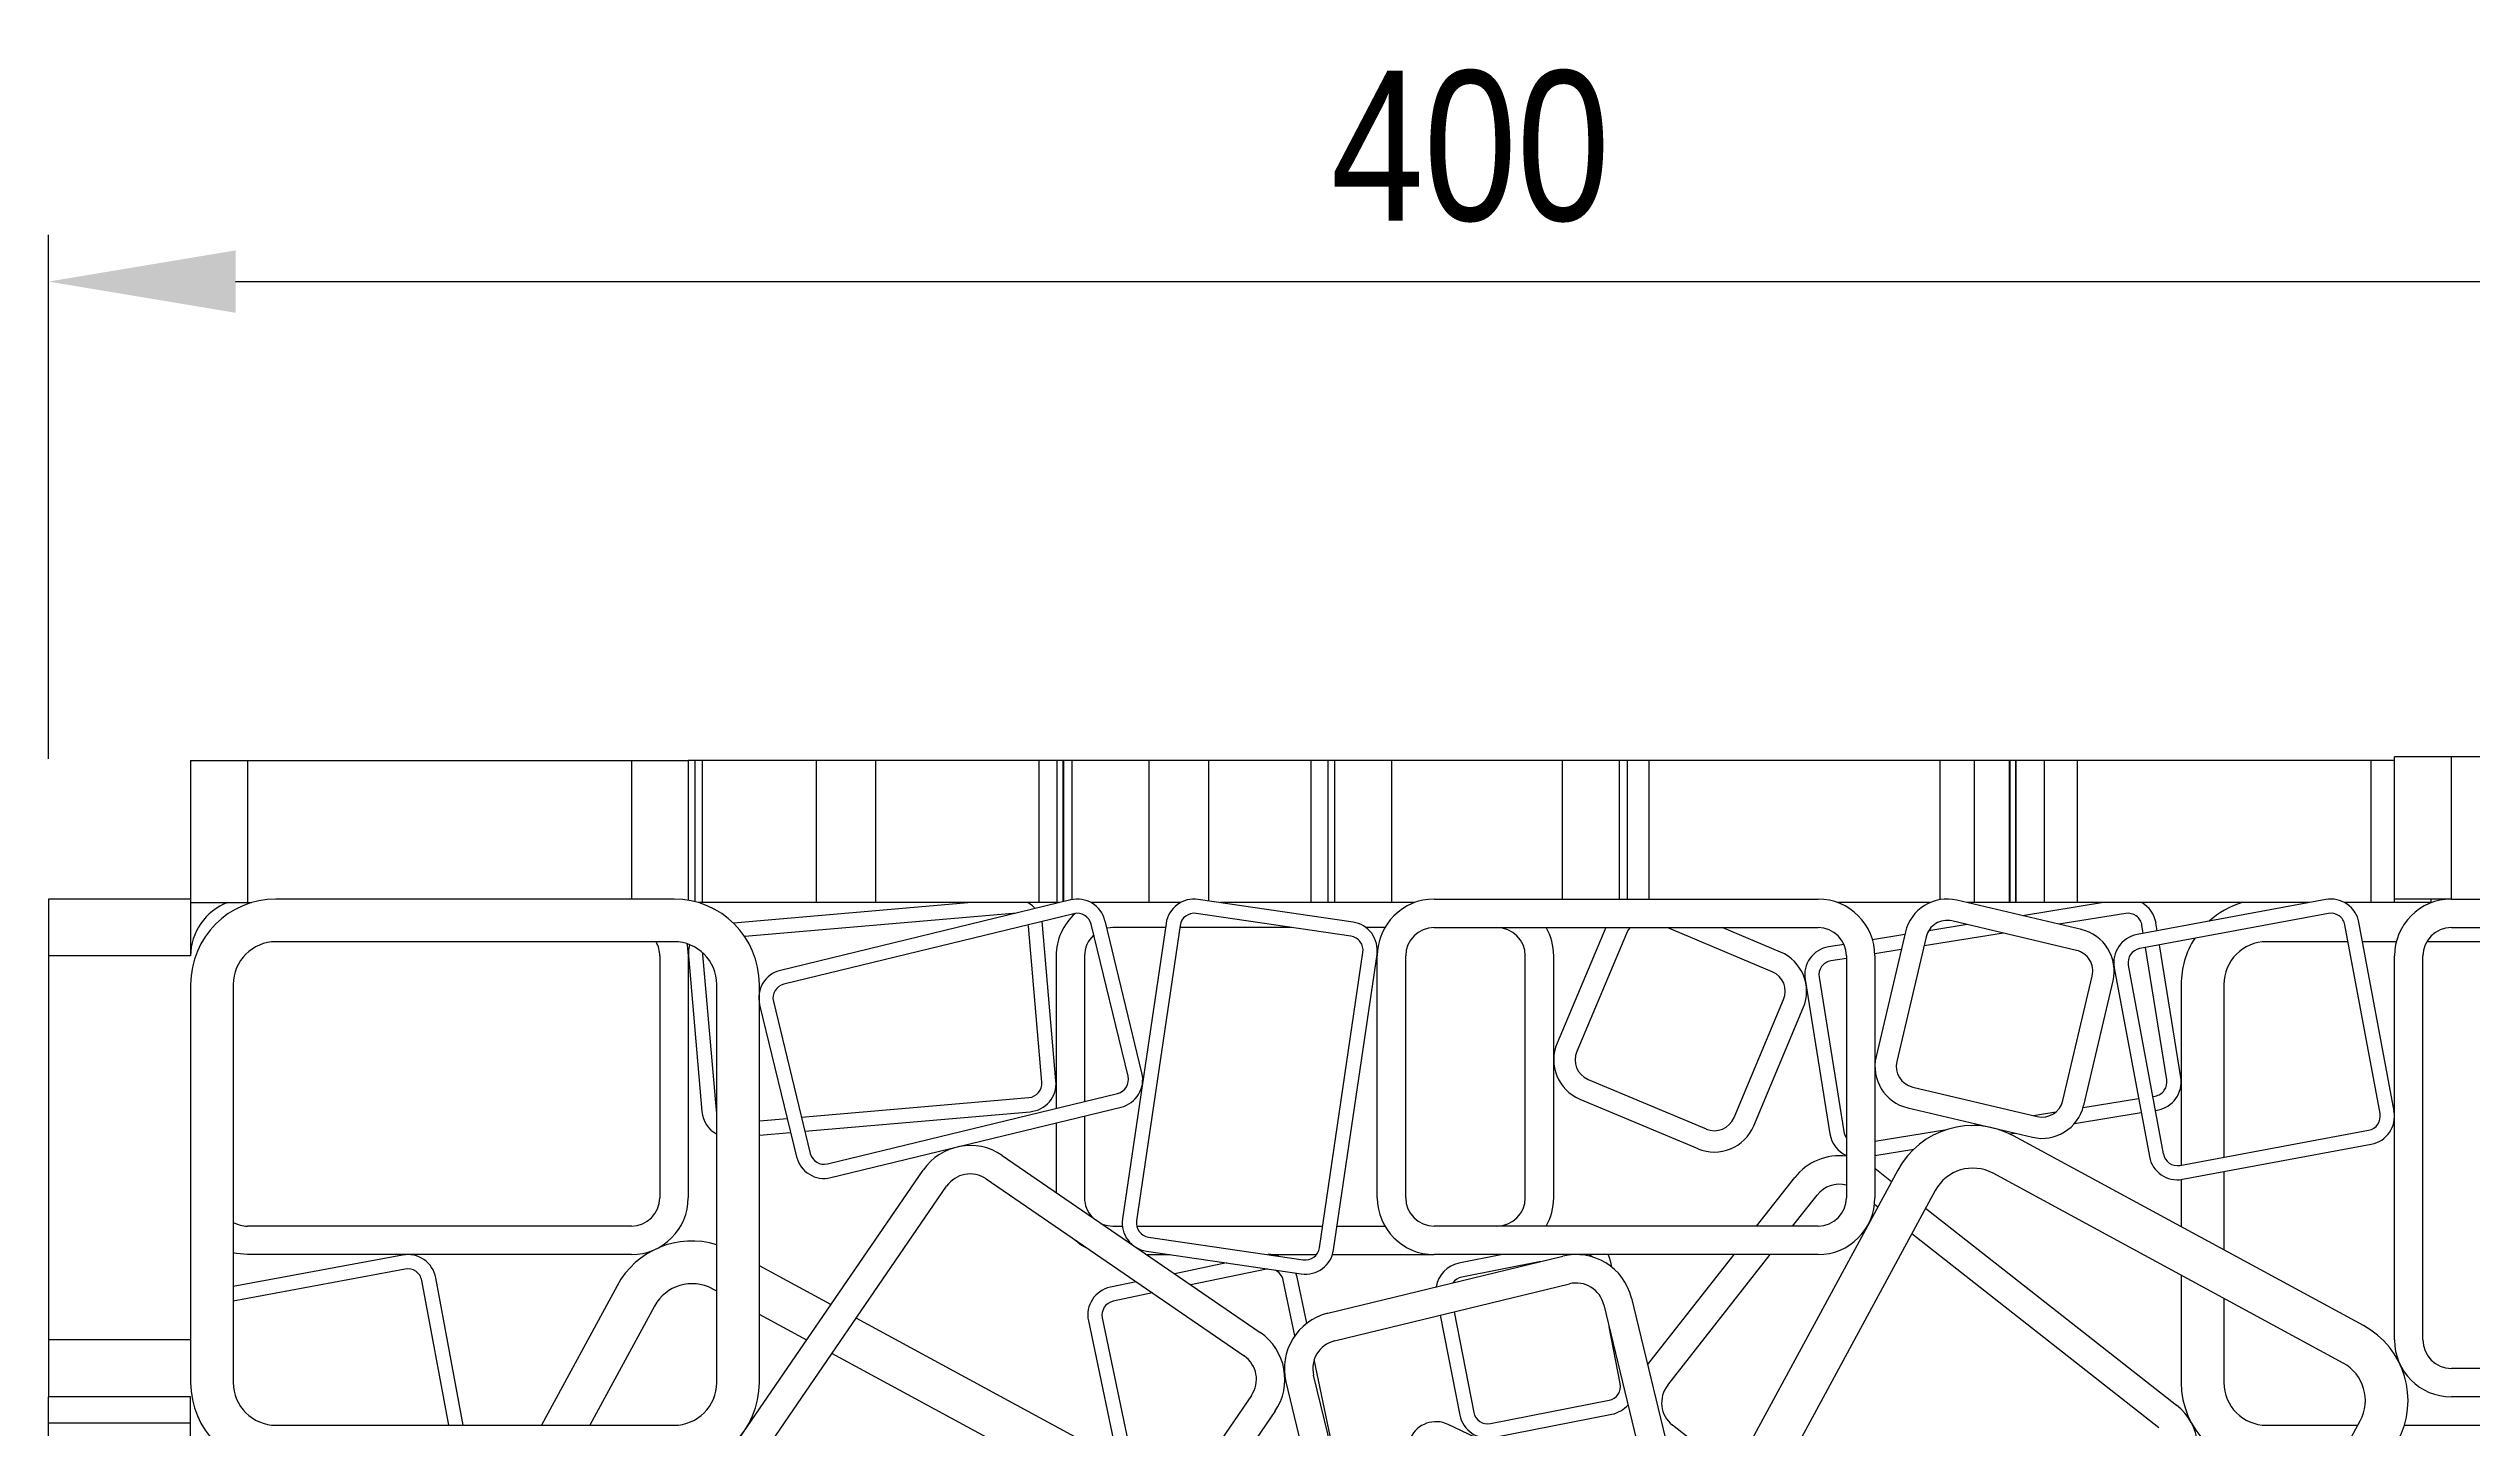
# Model space of a CAD drawing. Header units: millimetres. Extents: x 25115 to 31055, y 5999 to 10199.
# Drawn here: x 26022 to 26540, y 9208 to 9503 of the extents above; entities that cross this region are included whole.
import ezdxf

# ---------------------------------------------------------------- set-up
doc = ezdxf.new("R2010")
doc.units = ezdxf.units.MM
doc.header["$LTSCALE"] = 0.3
doc.linetypes.add('INCONTINUOUS', pattern=[200000.001, 200000, -0.001])
doc.layers.add('KOTY', color=3, linetype='INCONTINUOUS', lineweight=9)
doc.styles.add('SEACAD_Arial', font='arial.ttf', dxfattribs={"width": 0.8})
doc.dimstyles.new('ISO-25', dxfattribs={"dimtxt": 1.6, "dimasz": 2, "dimexe": 0.5, "dimexo": 1.5, "dimtad": 1, "dimdec": 0, "dimtxsty": 'SEACAD_Arial', "dimcen": 2, "dimadec": 0, "dimazin": 0, "dimtfac": 1, "dimtdec": 0, "dimtmove": 0, "dimatfit": 3, "dimfxl": 1, "dimarcsym": 0})

# ---------------------------------------------------------------- blocks, each defined once
blk = doc.blocks.new('*D180')
at = {"layer": 'Defpoints', "color": 0, "transparency": 16777216}
for p in [(26630.09, 9453.09), (26022.09, 9321.09), (26630.09, 9321.09)]:
    blk.add_point(p, dxfattribs=at)
at = {"layer": 'KOTY', "color": 0, "lineweight": -2, "transparency": 16777216}
for p, q in [((26022.09, 9351.09), (26022.09, 9463.09)), ((26630.09, 9351.09), (26630.09, 9463.09)), ((26062.09, 9453.09), (26590.09, 9453.09))]:
    blk.add_line(p, q, dxfattribs=at)
at = {"layer": 'KOTY', "color": 0, "transparency": 16777216}
for points in [[(26062.09, 9459.75), (26062.09, 9446.42), (26022.09, 9453.09)], [(26590.09, 9459.75), (26590.09, 9446.42), (26630.09, 9453.09)]]:
    blk.add_solid(points, dxfattribs=at)
at = {"layer": 'KOTY', "color": 0, "transparency": 16777216, "insert": (26326.09, 9481.92), "char_height": 32, "attachment_point": 5, "style": 'SEACAD_Arial'}
blk.add_mtext('400', dxfattribs=at)

msp = doc.modelspace()

# ---------------------------------------------------------------- linework, layer by layer
for p, q in [((26523.69, 9321.09), (26523.69, 9351.49)), ((26535.85, 9351.49), (26523.69, 9351.49)), ((26535.85, 9321.09), (26535.85, 9351.49)), ((26587.53, 9351.49), (26535.85, 9351.49)), ((26052.49, 9350.73), (26052.49, 9321.09)), ((26052.49, 9350.73), (26064.65, 9350.73)), ((26064.65, 9350.73), (26064.65, 9320.33)), ((26064.65, 9350.73), (26146.73, 9350.73)), ((26146.73, 9350.73), (26158.89, 9350.73)), ((26146.73, 9350.73), (26146.73, 9321.09)), ((26158.89, 9350.73), (26158.89, 9320.83)), ((26160.26, 9350.73), (26158.89, 9350.73)), ((26160.26, 9350.73), (26160.26, 9320.55)), ((26161.91, 9350.73), (26160.26, 9350.73)), ((26161.91, 9320.33), (26161.91, 9350.73)), ((26186.32, 9350.73), (26161.91, 9350.73)), ((26186.32, 9320.33), (26186.32, 9350.73)), ((26199.02, 9350.73), (26186.32, 9350.73)), ((26199.02, 9320.33), (26199.02, 9350.73)), ((26233.89, 9350.73), (26199.02, 9350.73)), ((26233.89, 9320.33), (26233.89, 9350.73)), ((26237.77, 9350.73), (26233.89, 9350.73)), ((26237.77, 9320.33), (26237.77, 9350.73)), ((26239.03, 9350.73), (26237.77, 9350.73)), ((26239.03, 9320.53), (26239.03, 9350.73)), ((26239.14, 9350.73), (26239.03, 9350.73)), ((26239.14, 9350.73), (26239.14, 9320.55)), ((26240.98, 9350.73), (26239.14, 9350.73)), ((26257.43, 9350.73), (26240.98, 9350.73)), ((26240.98, 9320.99), (26240.98, 9350.73)), ((26257.43, 9320.33), (26257.43, 9350.73)), ((26270.2, 9350.73), (26257.43, 9350.73)), ((26292.06, 9350.73), (26270.2, 9350.73)), ((26270.2, 9320.69), (26270.2, 9350.73)), ((26292.06, 9320.33), (26292.06, 9350.73)), ((26295.7, 9350.73), (26292.06, 9350.73)), ((26297.16, 9350.73), (26295.68, 9350.73)), ((26295.7, 9320.33), (26295.7, 9350.73)), ((26297.16, 9320.33), (26297.16, 9350.73)), ((26309.32, 9350.73), (26297.16, 9350.73)), ((26309.32, 9320.33), (26309.32, 9350.73)), ((26345.8, 9350.73), (26309.32, 9350.73)), ((26357.96, 9350.73), (26345.8, 9350.73)), ((26345.8, 9321.09), (26345.8, 9350.73)), ((26359.66, 9350.73), (26357.96, 9350.73)), ((26357.96, 9321.09), (26357.96, 9350.73)), ((26359.66, 9350.73), (26359.66, 9321.09)), ((26364.37, 9350.73), (26359.66, 9350.73)), ((26426.57, 9350.73), (26364.37, 9350.73)), ((26364.37, 9321.09), (26364.37, 9350.73)), ((26433.87, 9350.73), (26426.57, 9350.73)), ((26426.57, 9320.98), (26426.57, 9350.73)), ((26433.87, 9320.33), (26433.87, 9350.73)), ((26441.39, 9350.73), (26433.87, 9350.73)), ((26441.39, 9320.33), (26441.39, 9350.73)), ((26441.54, 9350.73), (26441.39, 9350.73)), ((26441.54, 9320.33), (26441.54, 9350.73)), ((26442.67, 9350.73), (26441.54, 9350.73)), ((26442.67, 9350.73), (26442.67, 9320.33)), ((26442.77, 9350.73), (26442.67, 9350.73)), ((26442.77, 9320.33), (26442.77, 9350.73)), ((26448.86, 9350.73), (26442.77, 9350.73)), ((26448.86, 9320.33), (26448.86, 9350.73)), ((26455.95, 9350.73), (26448.86, 9350.73)), ((26455.95, 9320.33), (26455.95, 9350.73)), ((26518.72, 9350.73), (26455.95, 9350.73)), ((26518.72, 9320.33), (26518.72, 9350.73)), ((26523.69, 9350.73), (26518.72, 9350.73)), ((26052.49, 9321.09), (26022.09, 9321.09)), ((26022.09, 9321.09), (26022.09, 9308.93)), ((26052.49, 9321.09), (26052.49, 9308.93)), ((26052.49, 9320.33), (26064.65, 9320.33)), ((26064.65, 9320.33), (26065.52, 9320.33)), ((26155.85, 9321.09), (26070.73, 9321.09)), ((26161.91, 9320.33), (26161.06, 9320.33)), ((26186.32, 9320.33), (26161.91, 9320.33)), ((26219.52, 9320.33), (26168.57, 9315.92)), ((26240.65, 9320.92), (26178.61, 9305.85)), ((26199.02, 9320.33), (26186.32, 9320.33)), ((26233.89, 9320.33), (26199.02, 9320.33)), ((26237.77, 9320.33), (26233.89, 9320.33)), ((26238.22, 9320.33), (26237.77, 9320.33)), ((26257.43, 9320.33), (26245.02, 9320.33)), ((26245.46, 9320.33), (26245.2, 9320.23)), ((26264.11, 9320.33), (26257.43, 9320.33)), ((26301.02, 9316.15), (26267.94, 9321.02)), ((26292.06, 9320.33), (26272.66, 9320.33)), ((26295.7, 9320.33), (26292.06, 9320.33)), ((26297.16, 9320.33), (26295.68, 9320.33)), ((26309.32, 9320.33), (26297.16, 9320.33)), ((26314.14, 9320.33), (26309.32, 9320.33)), ((26318.37, 9321.09), (26400.45, 9321.09)), ((26424.37, 9320.33), (26404.69, 9320.33)), ((26456.74, 9314.57), (26430.11, 9320.85)), ((26433.87, 9320.33), (26432.3, 9320.33)), ((26441.39, 9320.33), (26433.87, 9320.33)), ((26441.54, 9320.33), (26441.39, 9320.33)), ((26442.67, 9320.33), (26441.54, 9320.33)), ((26442.77, 9320.33), (26442.67, 9320.33)), ((26448.86, 9320.33), (26442.77, 9320.33)), ((26461.49, 9320.33), (26444.14, 9317.54)), ((26455.95, 9320.33), (26448.86, 9320.33)), ((26505.46, 9320.33), (26455.95, 9320.33)), ((26509, 9320.99), (26468.65, 9313.49)), ((26518.72, 9320.33), (26513.06, 9320.33)), ((26523.69, 9320.33), (26518.72, 9320.33)), ((26523.69, 9320.33), (26523.69, 9321.09)), ((26535.85, 9321.09), (26523.69, 9321.09)), ((26531.55, 9320.33), (26523.69, 9320.33)), ((26531.55, 9320.33), (26531.55, 9321.09)), ((26535.85, 9321.09), (26587.53, 9321.09)), ((26228.31, 9318.04), (26170.95, 9313.08)), ((26241.36, 9317.96), (26179.33, 9302.9)), ((26228.8, 9318.04), (26228.31, 9318.04)), ((26231.6, 9315.27), (26231.56, 9315.58)), ((26234.48, 9281.96), (26231.6, 9315.27)), ((26234.63, 9315.53), (26234.52, 9316.3)), ((26237.51, 9282.22), (26234.63, 9315.53)), ((26252.93, 9283.23), (26245.03, 9315.73)), ((26255.88, 9283.95), (26247.99, 9316.44)), ((26260.91, 9315.01), (26249.69, 9315.01)), ((26261.04, 9315.9), (26251.73, 9252.74)), ((26264.04, 9315.45), (26254.74, 9252.29)), ((26287.91, 9315.01), (26263.98, 9315.01)), ((26300.58, 9313.14), (26267.49, 9318.02)), ((26307.84, 9315.01), (26303.77, 9315.01)), ((26318.37, 9315.01), (26400.45, 9315.01)), ((26355.04, 9315.01), (26344.65, 9290.28)), ((26390.65, 9305.57), (26368.19, 9315.01)), ((26392.42, 9309.77), (26379.96, 9315.01)), ((26432.32, 9315.64), (26424.1, 9314.32)), ((26455.69, 9310.13), (26429.06, 9316.41)), ((26466.22, 9318.01), (26451.9, 9315.71)), ((26509.56, 9318), (26469.21, 9310.5)), ((26469.98, 9313.74), (26469.7, 9315.49)), ((26472.97, 9314.29), (26472.7, 9315.98)), ((26520.6, 9275.22), (26513.1, 9315.57)), ((26523.59, 9275.77), (26516.09, 9316.12)), ((26535.85, 9315.01), (26587.53, 9315.01)), ((26155.85, 9311.97), (26070.73, 9311.97)), ((26359.46, 9313.74), (26348.85, 9288.52)), ((26406.01, 9311.41), (26402.71, 9310.87)), ((26419, 9313.5), (26412.11, 9312.39)), ((26418.25, 9310.3), (26412.61, 9309.39)), ((26419.14, 9314.06), (26412.86, 9287.43)), ((26423.58, 9313.02), (26417.3, 9286.39)), ((26440.09, 9313.81), (26423.12, 9311.08)), ((26475.01, 9282.48), (26470.47, 9310.74)), ((26478.01, 9282.96), (26473.46, 9311.29)), ((26513.77, 9311.97), (26496.33, 9311.97)), ((26524.08, 9311.97), (26516.86, 9311.97)), ((26581.45, 9311.97), (26530.59, 9311.97)), ((26052.49, 9308.93), (26022.09, 9308.93)), ((26022.09, 9308.93), (26022.09, 9226.85)), ((26152.81, 9308.93), (26152.81, 9257.25)), ((26158.89, 9308.93), (26158.89, 9257.25)), ((26158.91, 9308.99), (26161.79, 9275.67)), ((26161.93, 9309.64), (26161.94, 9309.25)), ((26161.94, 9309.25), (26164.82, 9275.93)), ((26237.53, 9308.93), (26237.53, 9276.36)), ((26243.61, 9308.93), (26243.61, 9277.84)), ((26293.84, 9246.54), (26303.14, 9309.69)), ((26296.85, 9246.09), (26306.15, 9309.25)), ((26306.21, 9257.25), (26306.21, 9308.93)), ((26312.29, 9257.25), (26312.29, 9308.93)), ((26337.85, 9257.25), (26337.85, 9308.93)), ((26343.93, 9257.25), (26343.93, 9308.93)), ((26406.53, 9308.41), (26403.19, 9307.87)), ((26406.53, 9308.93), (26406.53, 9257.25)), ((26412.61, 9308.93), (26412.61, 9257.25)), ((26463.79, 9306.4), (26471.28, 9266.05)), ((26466.78, 9306.96), (26474.27, 9266.61)), ((26523.69, 9226.85), (26523.69, 9308.93)), ((26529.77, 9226.85), (26529.77, 9308.93)), ((26052.49, 9302.85), (26052.49, 9217.73)), ((26061.61, 9302.85), (26061.61, 9217.73)), ((26164.97, 9217.73), (26164.97, 9302.85)), ((26174.09, 9217.73), (26174.09, 9302.85)), ((26382.48, 9274.38), (26393.08, 9299.6)), ((26397.67, 9303.91), (26402.98, 9270.89)), ((26400.67, 9304.39), (26405.98, 9271.37)), ((26452.8, 9278.01), (26459.08, 9304.64)), ((26457.24, 9276.97), (26463.52, 9303.6)), ((26478.09, 9302.85), (26478.09, 9264.23)), ((26487.21, 9302.85), (26487.21, 9265.92)), ((26174.14, 9298.51), (26182.03, 9266.01)), ((26177.09, 9299.22), (26184.98, 9266.73)), ((26386.68, 9272.61), (26397.29, 9297.83)), ((26188.65, 9264.49), (26250.69, 9279.56)), ((26351.29, 9282.55), (26376.51, 9271.94)), ((26420.69, 9280.9), (26447.32, 9274.62)), ((26471.99, 9278.91), (26472.49, 9278.99)), ((26174.09, 9273.68), (26180.04, 9274.2)), ((26183.1, 9274.46), (26231.72, 9278.67)), ((26183.83, 9271.47), (26231.98, 9275.64)), ((26189.37, 9261.54), (26251.41, 9276.61)), ((26243.61, 9274.71), (26243.61, 9257.25)), ((26349.52, 9278.34), (26374.74, 9267.74)), ((26419.64, 9276.46), (26446.27, 9270.18)), ((26446.51, 9274.81), (26451.32, 9275.59)), ((26455.31, 9273.15), (26469.54, 9275.44)), ((26457.12, 9276.52), (26468.98, 9278.43)), ((26472.54, 9275.92), (26472.98, 9275.99)), ((26174.09, 9270.63), (26180.77, 9271.21)), ((26237.53, 9273.24), (26237.53, 9258.39)), ((26412.61, 9269.36), (26427.99, 9271.83)), ((26433.31, 9272.69), (26434.7, 9272.91)), ((26441.38, 9270.91), (26442.46, 9271.08)), ((26517.04, 9229.93), (26442.21, 9270.49)), ((26477.82, 9264.17), (26518.17, 9271.67)), ((26478.37, 9261.19), (26518.72, 9268.68)), ((26226.02, 9266.28), (26281.17, 9228.45)), ((26412.61, 9266.28), (26420.89, 9267.61)), ((26412.61, 9263.54), (26416.18, 9260.74)), ((26136.89, 9157.84), (26209.12, 9263.13)), ((26141.91, 9154.41), (26214.13, 9259.69)), ((26222.58, 9261.27), (26277.73, 9223.44)), ((26417.48, 9263.14), (26376.92, 9188.31)), ((26425.5, 9258.8), (26384.94, 9183.96)), ((26387.28, 9251.17), (26395.45, 9261.57)), ((26512.7, 9221.91), (26437.86, 9262.47)), ((26478.09, 9261.14), (26478.09, 9251.04)), ((26487.21, 9262.83), (26487.21, 9246.1)), ((26395.01, 9251.17), (26400.23, 9257.81)), ((26412.54, 9255.87), (26413.24, 9255.32)), ((26423.45, 9255.03), (26477.06, 9212.9)), ((26146.73, 9251.17), (26064.65, 9251.17)), ((26249.69, 9251.17), (26251.71, 9251.17)), ((26254.79, 9251.17), (26294.52, 9251.17)), ((26257.3, 9248.84), (26290.39, 9243.97)), ((26297.59, 9251.17), (26307.84, 9251.17)), ((26400.45, 9251.17), (26318.37, 9251.17)), ((26420.51, 9249.6), (26473.31, 9208.12)), ((26097.81, 9244.99), (26061.61, 9238.26)), ((26146.73, 9245.09), (26064.65, 9245.09)), ((26189.4, 9234.39), (26174.09, 9242.69)), ((26256.86, 9245.84), (26289.95, 9240.96)), ((26256.92, 9245.09), (26261.93, 9245.09)), ((26273.99, 9243.31), (26262.89, 9240.99)), ((26282.79, 9245.09), (26293.21, 9245.09)), ((26295.64, 9232.55), (26345.86, 9244.75)), ((26296.61, 9245.09), (26318.37, 9245.09)), ((26400.45, 9245.09), (26318.37, 9245.09)), ((26332.96, 9245.09), (26323.67, 9243.26)), ((26341.15, 9243.6), (26324.25, 9240.28)), ((26356.37, 9242.39), (26356.16, 9243.46)), ((26364, 9221.54), (26382.5, 9245.09)), ((26368.3, 9217.17), (26390.24, 9245.09)), ((26098.37, 9242), (26061.61, 9235.17)), ((26107.66, 9208.61), (26101.91, 9239.57)), ((26110.75, 9208.61), (26104.9, 9240.12)), ((26143.65, 9238.44), (26127.48, 9208.61)), ((26164.97, 9237.26), (26164.03, 9237.77)), ((26254.66, 9239.27), (26249.13, 9238.11)), ((26282.49, 9241.99), (26266.36, 9238.61)), ((26282.73, 9242.03), (26282.49, 9241.99)), ((26288.57, 9227.75), (26286.09, 9239.63)), ((26289.06, 9240.26), (26288.81, 9241.13)), ((26291.12, 9230.4), (26289.06, 9240.26)), ((26297.07, 9226.64), (26347.29, 9238.84)), ((26478.09, 9240.67), (26478.09, 9217.73)), ((26151.67, 9234.09), (26137.86, 9208.61)), ((26184.21, 9226.83), (26174.09, 9232.32)), ((26258.13, 9236.89), (26249.76, 9235.14)), ((26319.66, 9232.13), (26323.87, 9210.77)), ((26322.62, 9232.85), (26326.85, 9211.35)), ((26354.63, 9234.36), (26374, 9154.6)), ((26360.54, 9235.8), (26379.91, 9156.04)), ((26487.21, 9235.72), (26487.21, 9217.73)), ((26243.22, 9205.23), (26194.78, 9231.48)), ((26244.43, 9230.91), (26255.14, 9179.75)), ((26247.4, 9231.54), (26257.52, 9183.21)), ((26358.17, 9217.52), (26355.78, 9229.64)), ((26052.49, 9226.85), (26022.09, 9226.85)), ((26022.09, 9226.85), (26022.09, 9214.69)), ((26238.87, 9197.21), (26189.59, 9223.92)), ((26298.74, 9193.99), (26292.74, 9222.67)), ((26306.06, 9138.1), (26286.69, 9217.86)), ((26311.97, 9139.54), (26292.6, 9219.3)), ((26587.53, 9220.77), (26535.85, 9220.77)), ((26052.49, 9214.69), (26022.09, 9214.69)), ((26022.09, 9209.13), (26022.09, 9214.69)), ((26052.49, 9209.13), (26052.49, 9214.69)), ((26279.31, 9214.98), (26207.08, 9109.7)), ((26284.32, 9211.55), (26212.1, 9106.26)), ((26330.42, 9208.96), (26355.77, 9213.95)), ((26587.53, 9214.69), (26535.85, 9214.69)), ((26022.09, 9209.13), (26052.49, 9209.13)), ((26022.09, 9145.53), (26022.09, 9209.13)), ((26052.49, 9145.53), (26052.49, 9209.13)), ((26070.73, 9208.61), (26155.85, 9208.61)), ((26344.72, 9197.67), (26321.38, 9208.78)), ((26331.01, 9205.98), (26356.36, 9210.97)), ((26382.38, 9198.38), (26369.33, 9208.64)), ((26475.81, 9134.71), (26516.37, 9209.55)), ((26496.33, 9208.61), (26515.86, 9208.61)), ((26525.81, 9208.61), (26549.44, 9208.61))]:
    msp.add_line(p, q)
at = {"flags": 128}
for points in [[(26233.09, 9319.08), (26232.49, 9319.66), (26231.52, 9320.33)], [(26249.69, 9315.01), (26248.51, 9314.89), (26248.37, 9314.86)], [(26360.26, 9315.01), (26359.88, 9314.52), (26359.46, 9313.74)], [(26158.61, 9311.54), (26158.66, 9311.3), (26158.89, 9308.93)], [(26159.17, 9311.34), (26158.93, 9310.18), (26158.91, 9308.99)], [(26164.82, 9275.93), (26164.93, 9275.35), (26164.97, 9275.22)], [(26241.39, 9248.37), (26242.94, 9247.14), (26244.4, 9246.3)], [(26247.4, 9251.62), (26248.51, 9251.29), (26249.69, 9251.17)], [(26064.65, 9245.09), (26062.28, 9245.32), (26061.61, 9245.48)], [(26352.18, 9244.59), (26351.89, 9244.81), (26351.37, 9245.09)], [(26356.16, 9243.46), (26355.81, 9244.6), (26355.59, 9245.09)]]:
    msp.add_lwpolyline(points, dxfattribs=at)
for centre, radius, start, end in [((26070.73, 9302.85), 18.24, 90, 180), ((26064.65, 9308.93), 12.16, 110.3641, 180), ((26155.85, 9302.85), 18.24, 0, 90), ((26242.08, 9315.01), 6.08, 13.6529, 103.6529), ((26267.05, 9315.01), 6.08, 81.6208, 171.6208), ((26318.37, 9308.93), 12.16, 90, 180), ((26400.45, 9308.93), 12.16, 0, 90), ((26428.01, 9311.97), 9.12, 76.7304, 166.7304), ((26466.7, 9315.01), 6.08, 9.138, 61.045), ((26496.33, 9302.85), 18.24, 106.5978, 132.2325), ((26510.11, 9315.01), 6.08, 10.5254, 100.5254), ((26535.85, 9308.93), 12.16, 90, 180), ((26249.69, 9308.93), 12.16, 131.6694, 180), ((26242.08, 9315.01), 3.04, 13.6529, 103.6529), ((26267.05, 9315.01), 3.04, 81.6208, 171.6208), ((26300.13, 9310.14), 6.08, 351.6208, 81.6208), ((26318.37, 9308.93), 6.08, 90, 180), ((26331.77, 9308.93), 6.08, 0, 90), ((26331.77, 9308.93), 12.16, 0, 30), ((26400.45, 9308.93), 6.08, 0, 90), ((26428.01, 9311.97), 4.56, 76.7304, 166.7304), ((26466.7, 9315.01), 3.04, 9.138, 99.138), ((26510.11, 9315.01), 3.04, 10.5254, 100.5254), ((26535.85, 9308.93), 6.08, 90, 180), ((26070.73, 9302.85), 9.12, 90, 180), ((26146.73, 9308.93), 6.08, 0, 30), ((26155.85, 9302.85), 9.12, 0, 90), ((26249.69, 9308.93), 6.08, 132.3986, 180), ((26300.13, 9310.14), 3.04, 351.6208, 81.6208), ((26403.67, 9304.87), 6.08, 99.138, 189.138), ((26454.64, 9305.69), 4.56, 346.7304, 76.7304), ((26454.64, 9305.69), 9.12, 346.7304, 76.7304), ((26469.76, 9307.51), 6.08, 100.5254, 190.5254), ((26469.76, 9307.51), 3.04, 100.5254, 190.5254), ((26496.33, 9302.85), 18.24, 147.3622, 180), ((26496.33, 9302.85), 9.12, 90, 180), ((26180.04, 9299.94), 6.08, 103.6529, 193.6529), ((26388.88, 9301.36), 4.56, 337.193, 67.193), ((26388.88, 9301.36), 9.12, 337.193, 67.193), ((26403.67, 9304.87), 3.04, 99.138, 189.138), ((26180.04, 9299.94), 3.04, 103.6529, 193.6529), ((26353.05, 9286.75), 9.12, 157.193, 247.193), ((26249.97, 9282.51), 6.08, 283.6529, 13.6529), ((26353.05, 9286.75), 4.56, 157.193, 247.193), ((26421.73, 9285.34), 9.12, 166.7304, 256.7304), ((26421.73, 9285.34), 4.56, 166.7304, 256.7304), ((26231.45, 9281.69), 3.04, 274.9415, 4.9415), ((26231.45, 9281.69), 6.08, 274.9415, 4.9415), ((26249.97, 9282.51), 3.04, 283.6529, 13.6529), ((26472.01, 9281.99), 3.04, 279.138, 9.138), ((26472.01, 9281.99), 6.08, 279.138, 9.138), ((26167.85, 9276.19), 6.08, 184.9415, 241.721), ((26378.28, 9276.14), 4.56, 247.193, 337.193), ((26448.36, 9279.06), 9.12, 256.7304, 346.7304), ((26448.36, 9279.06), 4.56, 256.7304, 346.7304), ((26517.61, 9274.66), 3.04, 280.5254, 10.5254), ((26517.61, 9274.66), 6.08, 280.5254, 10.5254), ((26219.14, 9256.26), 12.16, 55.5515, 145.5515), ((26378.28, 9276.14), 9.12, 247.193, 337.193), ((26408.98, 9271.86), 6.08, 189.138, 246.263), ((26408.98, 9271.86), 3.04, 189.138, 216.3821), ((26433.52, 9254.45), 18.24, 61.5436, 151.5436), ((26187.94, 9267.45), 6.08, 193.6529, 283.6529), ((26187.94, 9267.45), 3.04, 193.6529, 283.6529), ((26405.01, 9254.05), 12.16, 82.8066, 141.8422), ((26433.52, 9254.45), 9.12, 61.5436, 151.5436), ((26477.26, 9267.16), 6.08, 190.5254, 280.5254), ((26477.26, 9267.16), 3.04, 190.5254, 280.5254), ((26219.14, 9256.26), 6.08, 55.5515, 145.5515), ((26405.01, 9254.05), 6.08, 75.4967, 141.8422), ((26146.73, 9257.25), 12.16, 270, 0), ((26146.73, 9257.25), 6.08, 270, 0), ((26249.69, 9257.25), 6.08, 180, 223.3106), ((26318.37, 9257.25), 12.16, 180, 270), ((26318.37, 9257.25), 6.08, 180, 270), ((26331.77, 9257.25), 6.08, 270, 0), ((26331.77, 9257.25), 12.16, 330, 0), ((26400.45, 9257.25), 12.16, 270, 0), ((26400.45, 9257.25), 6.08, 270, 0), ((26064.65, 9257.25), 6.08, 240, 270), ((26159.69, 9229.75), 18.24, 73.1643, 151.5436), ((26257.75, 9251.85), 6.08, 171.6208, 261.6208), ((26257.75, 9251.85), 3.04, 171.6208, 261.6208), ((26098.92, 9239.01), 6.08, 10.5254, 100.5254), ((26283.11, 9239.01), 6.08, 70.6359, 92.6057), ((26290.83, 9246.98), 6.08, 261.6208, 351.6208), ((26290.83, 9246.98), 3.04, 261.6208, 351.6208), ((26324.84, 9237.29), 6.08, 101.1371, 171.6081), ((26348.73, 9232.93), 12.16, 13.6503, 103.6503), ((26098.92, 9239.01), 3.04, 10.5254, 100.5254), ((26159.69, 9229.75), 9.12, 61.5436, 151.5436), ((26250.38, 9232.16), 6.08, 101.8202, 191.8202), ((26283.11, 9239.01), 3.04, 11.8202, 66.0618), ((26324.84, 9237.29), 3.04, 101.1371, 145.0098), ((26348.73, 9232.93), 6.08, 13.6503, 103.6503), ((26250.38, 9232.16), 3.04, 101.8202, 191.8202), ((26298.5, 9220.73), 12.16, 103.6503, 193.6503), ((26274.29, 9218.42), 12.16, 325.5515, 55.5515), ((26508.35, 9213.89), 18.24, 331.5436, 61.5436), ((26274.29, 9218.42), 6.08, 325.5515, 55.5515), ((26298.5, 9220.73), 6.08, 103.6503, 193.6503), ((26508.35, 9213.89), 9.12, 331.5436, 61.5436), ((26535.85, 9226.85), 12.16, 180, 270), ((26535.85, 9226.85), 6.08, 180, 270), ((26070.73, 9217.73), 18.24, 180, 270), ((26070.73, 9217.73), 9.12, 180, 270), ((26155.85, 9217.73), 18.24, 270, 0), ((26155.85, 9217.73), 9.12, 270, 0), ((26355.18, 9216.93), 3.04, 281.1371, 11.1371), ((26373.08, 9213.42), 6.08, 141.8422, 231.8422), ((26496.33, 9217.73), 18.24, 180, 270), ((26496.33, 9217.73), 9.12, 180, 270), ((26355.18, 9216.93), 6.08, 281.1371, 319.7088), ((26469.55, 9203.34), 12.16, 321.8422, 51.8422), ((26318.77, 9203.29), 6.08, 64.5511, 154.5511), ((26329.83, 9211.94), 6.08, 191.1371, 281.1371), ((26329.83, 9211.94), 3.04, 191.1371, 281.1371)]:
    msp.add_arc(centre, radius, start, end)

# ---------------------------------------------------------------- dimensions: what is measured, and where the dimension line sits
at = {"layer": 'KOTY'}
dim = msp.add_linear_dim(base=(26630.09, 9453.09), p1=(26022.09, 9321.09), p2=(26630.09, 9321.09), text='400', dimstyle='ISO-25', override={"dimsah": 1}, dxfattribs=at)
dim.commit()
dim.dimension.update_dxf_attribs({"geometry": '*D180', "text_midpoint": (26326.09, 9481.92)})

doc.saveas('drawing.dxf')
